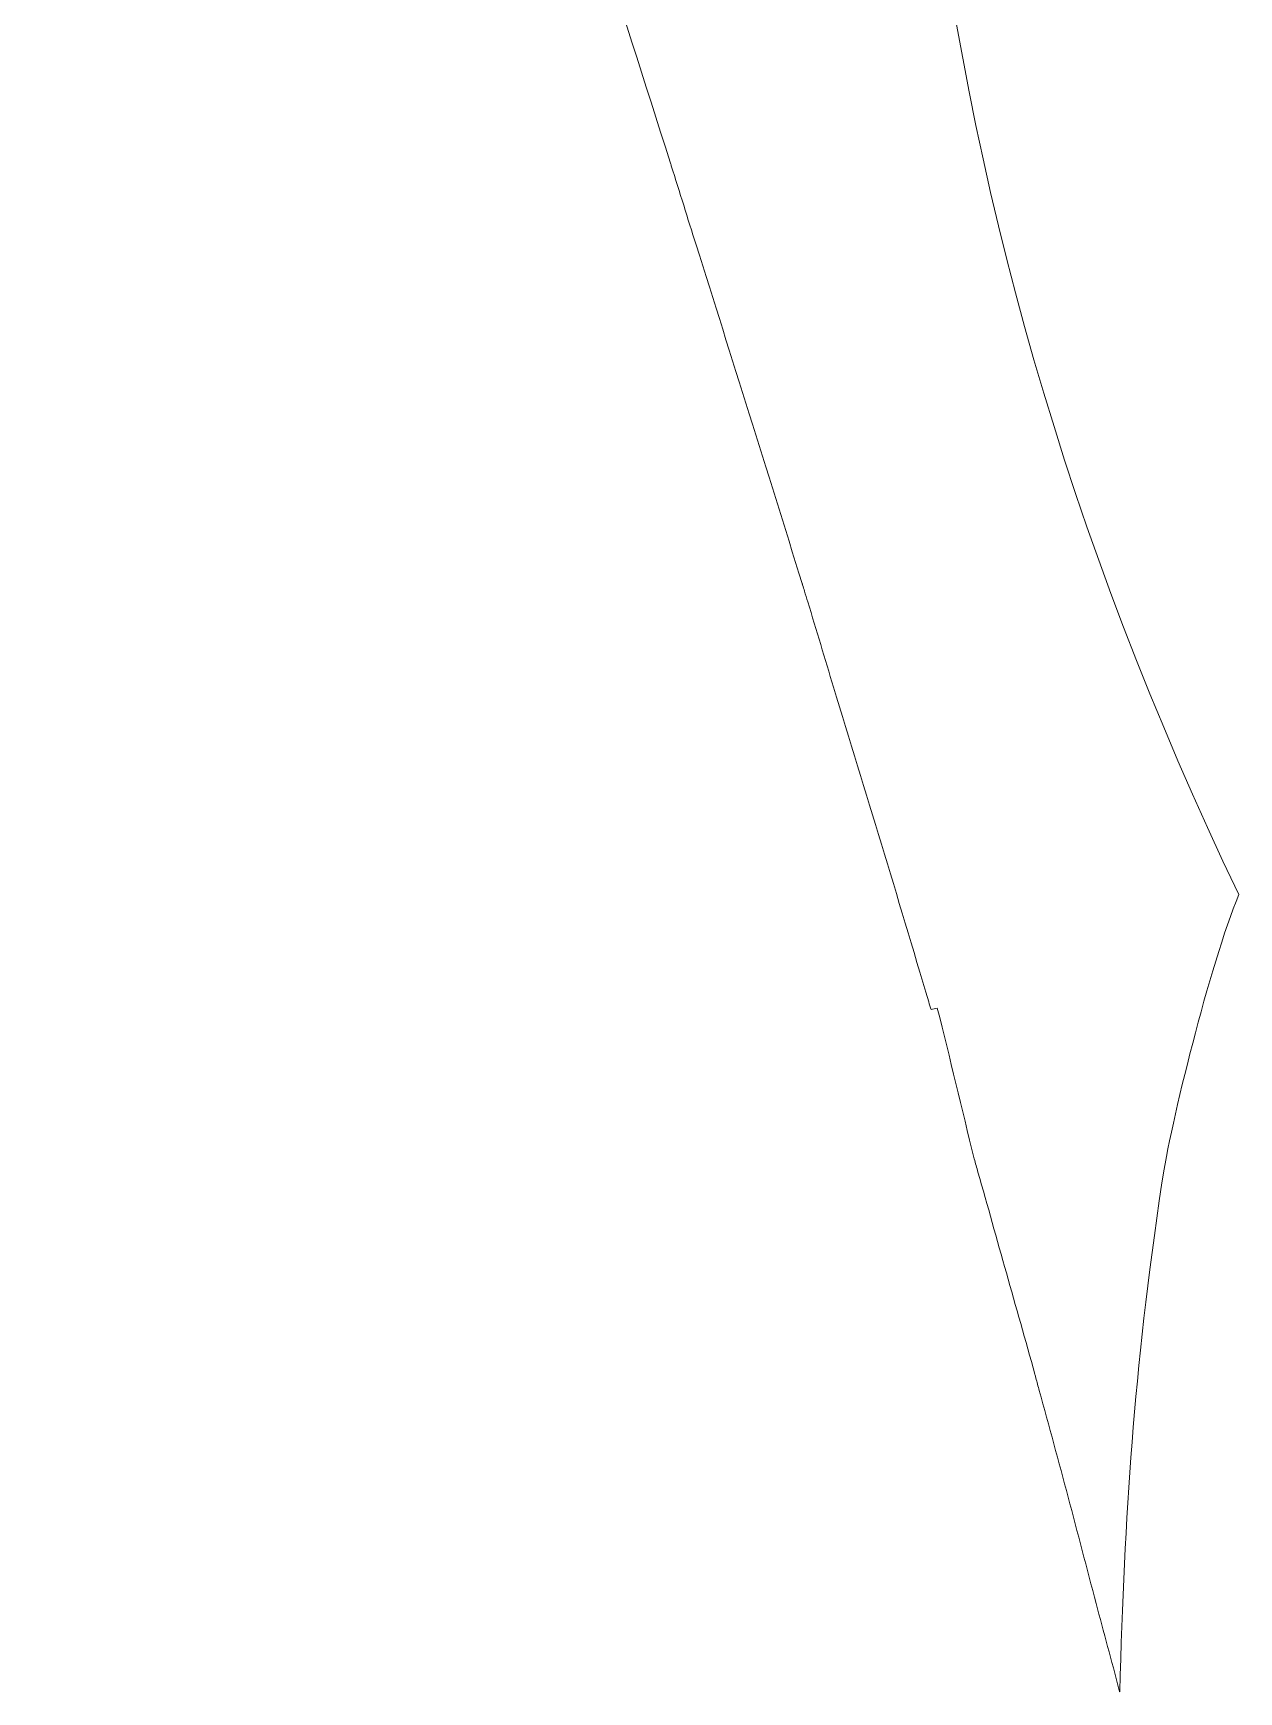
# Model space of a CAD drawing. Header units: millimetres. Extents: x -416 to 1516, y -417 to 43.
# Drawn here: x 998.74 to 1006.87, y -262.1 to -250.92 of the extents above; entities that cross this region are included whole.
import ezdxf

# ---------------------------------------------------------------- set-up
doc = ezdxf.new("R2010")
doc.units = ezdxf.units.MM
doc.header["$MEASUREMENT"] = 0
doc.layers.add('Layer 2', color=7, linetype='Continuous')

msp = doc.modelspace()

# ---------------------------------------------------------------- linework, layer by layer
at = {"layer": 'Layer 2', "lineweight": 0}
msp.add_open_spline([(1006.351837584784, -258.6679591330665), (1006.159945766255, -259.9643270323191), (1006.103704582458, -260.8904548261415), (1006.067875589412, -262.0986713446654), (1006.067531079863, -262.0976808797133), (1006.067272697702, -262.0966904147613), (1006.067014315541, -262.0956999498093), (1006.067014315541, -262.0956999498093), (1006.067014315541, -262.0955276950351), (1006.067014315541, -262.0955276950351), (1006.065636277346, -262.0902308607265), (1006.064085984378, -262.0849555582647), (1006.062794073571, -262.0796587239561), (1006.013959845068, -261.8879822238956), (1005.959441209014, -261.6961334690607), (1005.909228942316, -261.5043923734598), (1005.784430358363, -261.0256963557843), (1005.657909226667, -260.5469572744153), (1005.525703687421, -260.0681751293527), (1005.517779967805, -260.0395808368251), (1005.51071752206, -260.0109865442975), (1005.502793802444, -259.98239225177), (1005.500640617765, -259.9746623187749), (1005.4984013057, -259.9669539176267), (1005.496248121022, -259.9592239846316), (1005.496248121022, -259.9592239846316), (1005.49598973886, -259.9581258604457), (1005.49598973886, -259.9581258604457), (1005.433289001029, -259.7301897304029), (1005.367832186809, -259.5027273009892), (1005.303667283396, -259.2751787441885), (1005.239846889532, -259.0488359708076), (1005.177318406475, -258.8223855381927), (1005.112378356578, -258.5959135737311), (1005.103765617865, -258.5660704340902), (1005.095755770862, -258.5361842307556), (1005.087143032148, -258.5063410911147), (1005.004202358341, -258.1677743323017), (1004.92375937876, -257.8288200002467), (1004.838234883339, -257.4906838783695), (1004.838234883339, -257.4906838783695), (1004.838148755952, -257.4907054102162), (1004.838148755952, -257.4907054102162), (1004.838148755952, -257.4906838783695), (1004.838148755952, -257.4906838783695), (1004.838148755952, -257.4906623465226), (1004.837804246403, -257.490726942063), (1004.837631991629, -257.4907915376033), (1004.837287482081, -257.4908561331437), (1004.837287482081, -257.4908561331437), (1004.837287482081, -257.4906838783695), (1004.837287482081, -257.4906838783695), (1004.837201354694, -257.4907054102162), (1004.837201354694, -257.4906838783695), (1004.837115227306, -257.4907054102162), (1004.837115227306, -257.4906838783695), (1004.837115227306, -257.4906838783695), (1004.837115227306, -257.4906623465226), (1004.824023864462, -257.4938490598465), (1004.80938220865, -257.4970573050172), (1004.795946336258, -257.5002655501878), (1004.790864820417, -257.4829539453744), (1004.785438795028, -257.4658576590289), (1004.7802711518, -257.4485675860623), (1004.570723218909, -256.7385118747055), (1004.354887986759, -256.0326764053181), (1004.13896662722, -255.327120849939), (1004.080313876584, -255.1357888594269), (1004.024072692787, -254.9426697256319), (1003.964989305215, -254.7517037765151), (1003.957582349922, -254.7278464902798), (1003.95043377679, -254.7038384811169), (1003.943285203658, -254.6798520038009), (1003.938978834302, -254.6660070263195), (1003.934930847107, -254.6519897940639), (1003.93062447775, -254.6381448165826), (1003.930193840814, -254.636809842082), (1003.929849331266, -254.6354963994283), (1003.92941869433, -254.6341614249278), (1003.929246439556, -254.6337092561453), (1003.929160312169, -254.6332570873629), (1003.928988057395, -254.6328049185804), (1003.928988057395, -254.6328049185804), (1003.928988057395, -254.6327833867336), (1003.928988057395, -254.6327833867336), (1003.928988057395, -254.6327833867336), (1003.928901930007, -254.6323742816448), (1003.928901930007, -254.6323742816448), (1003.928557420459, -254.6313192211524), (1003.92821291091, -254.6303072243536), (1003.927868401362, -254.6292521638613), (1003.690329067654, -253.8628906731674), (1003.451497823139, -253.1022566537178), (1003.211977559527, -252.3449816023664), (1003.15633926744, -252.1681620765859), (1003.100959357515, -251.9887802610383), (1003.045234938041, -251.8129081365163), (1003.042737243814, -251.8049413532067), (1003.040239549587, -251.796780783276), (1003.037655727973, -251.7888139999664), (1002.694782599804, -250.7069032946704), (1002.346138936697, -249.6373088057342), (1001.992930522071, -248.5746691033089), (1001.67262276933, -247.6110543642378), (1001.347664137684, -246.6535331378062), (1001.020552321359, -245.6975406724961), (1001.006944194193, -245.6577498196415), (1000.993163812252, -245.61793743494), (1000.979555685085, -245.5781250502386), (1000.973785150147, -245.5614163371352), (1000.968014615209, -245.5446860921849), (1000.962330207659, -245.5279558472347), (1000.960349277755, -245.5221422486033), (1000.958282220464, -245.5163071181252), (1000.95630129056, -245.5104935194938), (1000.95449261543, -245.5052397488788), (1000.9526839403, -245.4999429145703), (1000.95087526517, -245.4946891439552), (1000.944329583748, -245.4753966092378), (1000.937956157101, -245.455953351593), (1000.931324348291, -245.4366823487223), (1000.915046272124, -245.3892692221066), (1000.89833755902, -245.3418776273376), (1000.88214561024, -245.2944645007219), (1000.872327088107, -245.265805612654), (1000.862422438587, -245.2371251927393), (1000.852603916454, -245.2085093683649), (1000.837617751093, -245.1649504423233), (1000.822631585732, -245.1213484525881), (1000.807645420371, -245.07783259024), (1000.779567892166, -244.9961622953928), (1000.751576491349, -244.9144920005456), (1000.723498963144, -244.8328863012387), (1000.716522644786, -244.8126678971097), (1000.709632453816, -244.7924064292871), (1000.702656135458, -244.7722095570048), (1000.458571120328, -244.0635103519953), (1000.213452576553, -243.353605363566), (999.9667837398086, -242.6439802891449), (999.8386261877574, -242.2753335403764), (999.7099518713833, -241.9038230559858), (999.5812775550093, -241.5342719696524), (999.3030860945753, -240.7356557724779), (999.0236888507216, -239.9344772855363), (998.7436025877707, -239.1283464738346), (998.7472199380303, -239.1280019642861), (998.7515263073868, -239.1272698814954), (998.7551436576464, -239.1269253719469), (998.863233528496, -239.1166546810315), (998.9793332463489, -239.1017977067514), (999.0993086966228, -239.0846583567123), (999.1024092825595, -239.0842061879298), (999.1050792315606, -239.0840124013088), (999.1081798174973, -239.0835602325263), (999.1081798174973, -239.0835602325263), (999.109988492627, -239.0833018503649), (999.109988492627, -239.0833018503649), (999.1176538300817, -239.082203726179), (999.125663677085, -239.0808687516785), (999.1334151419268, -239.0796845001054), (999.1337596514753, -239.0796414364119), (999.1341041610239, -239.0795553090247), (999.1344486705723, -239.0795122453312), (999.159770122389, -239.0757011084506), (999.1850915742056, -239.0717607804893), (999.2105852807964, -239.0677989206813), (999.2109297903448, -239.0677558569878), (999.2112742998934, -239.0676912614474), (999.2116188094419, -239.0676481977538), (999.2124800833133, -239.0674974748264), (999.2135136119588, -239.0673467518989), (999.2145471406044, -239.0671960289714), (999.3149716739995, -239.0516069719006), (999.4186690481055, -239.0340369849259), (999.5256392629225, -239.01439994066), (999.5263282820194, -239.014292281426), (999.5270173011165, -239.0141630903453), (999.5275340654393, -239.0140554311114), (999.5283953393107, -239.0139047081839), (999.5290843584077, -239.01379704895), (999.529945632279, -239.0136463260226), (999.5571618866124, -239.0086509375689), (999.5840336313975, -239.0037201446557), (999.6114221405052, -238.9986386288149), (999.6132308156349, -238.9982941192664), (999.6150394907647, -238.9979496097179), (999.6169342932816, -238.9976266320161), (999.6174510576044, -238.9975189727822), (999.6179678219271, -238.9974759090886), (999.6184845862499, -238.9973682498547), (999.6222741912837, -238.9966576989109), (999.6258915415432, -238.996054807201), (999.629681146577, -238.9953227244104), (999.6311453121582, -238.9950428104022), (999.6326094777395, -238.9947844282408), (999.6340736433207, -238.9945045142326), (999.63949966871, -238.9934494537403), (999.645442458422, -238.9921144792397), (999.6508684838113, -238.9910594187474), (999.7647288895988, -238.9690969350289), (999.8815176265488, -238.9452181169468), (1000.001148567274, -238.9194444963478), (1000.025436490445, -238.9142553212731), (1000.047915738486, -238.9102503977715), (1000.072462043819, -238.904845904229), (1000.084778260178, -238.9021328915344), (1000.098041877797, -238.8987523915895), (1000.110444221544, -238.8960178470481), (1000.24445843592, -238.8663254303345), (1000.381831618394, -238.8342429786282), (1000.521357985547, -238.8005456384131), (1000.571570252244, -238.7884016768276), (1000.62212702849, -238.7759347375403), (1000.672942186898, -238.7633386071724), (1000.794209547979, -238.7333016809103), (1000.916768819866, -238.7021881623092), (1001.040792257335, -238.6697181373607), (1001.066285963926, -238.663043264858), (1001.090832269259, -238.6572296662267), (1001.116412103237, -238.6504686663369), (1001.123043912046, -238.6487245867474), (1001.129934103016, -238.6465498702224), (1001.136565911825, -238.644805790633), (1001.140958408569, -238.6436646027535), (1001.1454370327, -238.6422435008658), (1001.149743402056, -238.6411023129863), (1001.151207567638, -238.6407147397443), (1001.152757860606, -238.6402195072683), (1001.154222026187, -238.6398319340261), (1001.489774326451, -238.5507116201921), (1001.832819709394, -238.4539905644437), (1002.175778964951, -238.3527262890242), (1002.178535041339, -238.3519296106932), (1002.181118862953, -238.3512405915961), (1002.183874939341, -238.3504439132652), (1002.187750671762, -238.3492811935389), (1002.191626404183, -238.3483122604337), (1002.195502136604, -238.3471495407074), (1002.202564582349, -238.3450609515695), (1002.209454773319, -238.3433599356736), (1002.216517219064, -238.3412713465357), (1002.399279534557, -238.2871187518769), (1002.5816973405, -238.2316311827176), (1002.762995490412, -238.1755622536952), (1002.765665439413, -238.1747440435174), (1002.768249261027, -238.1739688970333), (1002.770833082641, -238.1731506868555), (1002.94920290139, -238.1179645635512), (1003.125764045009, -238.0621755485369), (1003.300258131336, -238.006149683208), (1003.307578959243, -238.0037811800619), (1003.314813659762, -238.0014557406094), (1003.322134487668, -237.99910876931), (1003.363820143039, -237.9857159606111), (1003.403524868507, -237.972344683759), (1003.44486601433, -237.9589518750601), (1003.565013719378, -237.9199792323832), (1003.684558532716, -237.8810496533999), (1003.801605651827, -237.8422062018037), (1003.813663486026, -237.8382012783021), (1003.826324211934, -237.8341748229537), (1003.838382046132, -237.8301698994521), (1003.838984937842, -237.8299545809843), (1003.839587829552, -237.82978232621), (1003.840190721262, -237.8295670077422), (1003.888680440217, -237.8134181226551), (1003.934155700622, -237.7976352789633), (1003.981870273093, -237.7815725212633), (1004.087204067555, -237.7461741651524), (1004.191590460758, -237.7109911275092), (1004.29330690496, -237.6761095357211), (1004.298819057736, -237.674236265051), (1004.304675720061, -237.6722983988405), (1004.31010174545, -237.6704251281704), (1004.313805223097, -237.6691547492102), (1004.317336445969, -237.6679274339436), (1004.320953796229, -237.6666785868302), (1004.340849222656, -237.6598314595533), (1004.360055629986, -237.6531565870506), (1004.37977880164, -237.6463525234672), (1004.384774190093, -237.6446299757246), (1004.389769578547, -237.6428858961352), (1004.394764967, -237.6411633483926), (1004.410009514523, -237.6359095777776), (1004.423962151238, -237.6308926574772), (1004.439034443986, -237.6256604187089), (1004.547554951771, -237.5881088779197), (1004.653491637943, -237.5510956333001), (1004.756586120339, -237.5145991530032), (1004.763045674374, -237.5122952453974), (1004.770108120118, -237.5099052104046), (1004.776567674153, -237.5076228346456), (1004.780357279187, -237.5062663282983), (1004.784233011608, -237.5049313537977), (1004.788022616642, -237.5035748474504), (1004.80249201768, -237.4984287360693), (1004.817133673492, -237.4932826246882), (1004.831516947143, -237.4881580451539), (1004.833239494885, -237.4875336215972), (1004.835048170015, -237.4868876661937), (1004.836856845145, -237.486263242637), (1004.85201526528, -237.4808802809413), (1004.86553726506, -237.4758633606409), (1004.880178920872, -237.4706095900259), (1004.991110995497, -237.4309694600988), (1005.097650573378, -237.3924274543575), (1005.200745055775, -237.3546175314069), (1005.21650636762, -237.3488900601627), (1005.233559590272, -237.3428611430635), (1005.248718010407, -237.3372628629), (1005.250096048601, -237.3367460985772), (1005.251301832021, -237.336272397948), (1005.252765997602, -237.3357556336252), (1005.260603589831, -237.3328488343095), (1005.267579908188, -237.3302004171552), (1005.275417500417, -237.3272936178395), (1005.279293232838, -237.3258509841051), (1005.282566073549, -237.3245590732981), (1005.28644180597, -237.3231379714105), (1005.395995842401, -237.2826796313055), (1005.499434834346, -237.2438577115561), (1005.598136819998, -237.2062415752266), (1005.608816616002, -237.2021935880314), (1005.620788322814, -237.1978226231345), (1005.631037481882, -237.1938822951732), (1005.635343851239, -237.1922458748177), (1005.639391838434, -237.1906740500026), (1005.643612080403, -237.1890376296471), (1005.645851392469, -237.188154823929), (1005.647746194986, -237.1874012092916), (1005.649899379664, -237.1865614672671), (1005.867715541719, -237.1030609654433), (1006.055817755214, -237.0277640972438), (1006.206196173145, -236.9637714486053), (1006.21773724302, -236.9589267830792), (1006.232034389284, -236.9532208436817), (1006.242886440063, -236.9485484329299), (1006.396279316543, -236.8825533225406), (1006.502216002715, -236.8369919347481), (1006.578266485552, -236.8042419957915), (1006.612286803468, -236.7899448495277), (1006.636144089704, -236.7803847095561), (1006.656814662615, -236.7722887351658), (1006.670767299331, -236.7668627097765), (1006.68308351569, -236.7621687671779), (1006.693763311695, -236.7582284392166), (1006.699964483568, -236.7559460634576), (1006.707629821023, -236.7530177322952), (1006.713228101186, -236.7509722068508), (1006.715639668026, -236.7500463374391), (1006.717965107479, -236.7492065954146), (1006.720376674318, -236.7483237896965), (1006.735879604002, -236.7427039776862), (1006.751899298008, -236.7367611879741), (1006.771019577951, -236.7292681052937), (1006.787469908894, -236.722894678646), (1006.806590188837, -236.715164745651), (1006.832859041912, -236.7039035897836), (1006.685581209917, -237.0609446731362), (1006.538475632697, -237.419643708691), (1006.393953877091, -237.7796992505932), (1006.38198217028, -237.8094777946938), (1006.369838208694, -237.839105615867), (1006.35795262927, -237.8689056918144), (1006.292754197212, -238.0321601541216), (1006.229106058122, -238.1960390399856), (1006.165630173806, -238.3600686487771), (1006.152194301413, -238.3947995176378), (1006.138586174247, -238.4294011954177), (1006.125236429241, -238.464175127972), (1006.061674417538, -238.6300564755868), (1006.00009333574, -238.7965191830647), (1005.939201273038, -238.9633048682443), (1005.927315693614, -238.9959471479671), (1005.915257859415, -239.0285463639962), (1005.903458407378, -239.0612532392593), (1005.842307962515, -239.2307734689804), (1005.783482957105, -239.4008965904114), (1005.725949862501, -239.5714288169313), (1005.716131340368, -239.6006260011688), (1005.706312818235, -239.6298016535595), (1005.696666550876, -239.6590203696438), (1005.63861669195, -239.8334067967377), (1005.583150654637, -240.0084176473884), (1005.52992392939, -240.1840098579023), (1005.522775356258, -240.2078456122908), (1005.515799037901, -240.2317674940665), (1005.508736592156, -240.2556247803019), (1005.454648593037, -240.436643016205), (1005.40323054292, -240.6182426119712), (1005.355257588288, -240.8006388860684), (1005.35129572848, -240.8155389240421), (1005.347764505608, -240.8305466212497), (1005.343888773187, -240.8454466592235), (1005.248115118697, -241.2138134939838), (1005.162246113727, -241.5843981089628), (1005.096789299507, -241.9592244977579), (1004.183580613755, -247.1894177405368), (1004.559354403808, -251.9055812050695), (1006.870841219637, -256.7253128526276), (1006.675159796074, -257.1970325519454), (1006.409715188936, -258.2762733082403), (1006.351837584784, -258.6679591330665)], degree=3, knots=[0, 0, 0, 0, 1, 1, 1, 2, 2, 2, 3, 3, 3, 4, 4, 4, 5, 5, 5, 6, 6, 6, 7, 7, 7, 8, 8, 8, 9, 9, 9, 10, 10, 10, 11, 11, 11, 12, 12, 12, 13, 13, 13, 14, 14, 14, 15, 15, 15, 16, 16, 16, 17, 17, 17, 18, 18, 18, 19, 19, 19, 20, 20, 20, 21, 21, 21, 22, 22, 22, 23, 23, 23, 24, 24, 24, 25, 25, 25, 26, 26, 26, 27, 27, 27, 28, 28, 28, 29, 29, 29, 30, 30, 30, 31, 31, 31, 32, 32, 32, 33, 33, 33, 34, 34, 34, 35, 35, 35, 36, 36, 36, 37, 37, 37, 38, 38, 38, 39, 39, 39, 40, 40, 40, 41, 41, 41, 42, 42, 42, 43, 43, 43, 44, 44, 44, 45, 45, 45, 46, 46, 46, 47, 47, 47, 48, 48, 48, 49, 49, 49, 50, 50, 50, 51, 51, 51, 52, 52, 52, 53, 53, 53, 54, 54, 54, 55, 55, 55, 56, 56, 56, 57, 57, 57, 58, 58, 58, 59, 59, 59, 60, 60, 60, 61, 61, 61, 62, 62, 62, 63, 63, 63, 64, 64, 64, 65, 65, 65, 66, 66, 66, 67, 67, 67, 68, 68, 68, 69, 69, 69, 70, 70, 70, 71, 71, 71, 72, 72, 72, 73, 73, 73, 74, 74, 74, 75, 75, 75, 76, 76, 76, 77, 77, 77, 78, 78, 78, 79, 79, 79, 80, 80, 80, 81, 81, 81, 82, 82, 82, 83, 83, 83, 84, 84, 84, 85, 85, 85, 86, 86, 86, 87, 87, 87, 88, 88, 88, 89, 89, 89, 90, 90, 90, 91, 91, 91, 92, 92, 92, 93, 93, 93, 94, 94, 94, 95, 95, 95, 96, 96, 96, 97, 97, 97, 98, 98, 98, 99, 99, 99, 100, 100, 100, 101, 101, 101, 102, 102, 102, 103, 103, 103, 104, 104, 104, 105, 105, 105, 106, 106, 106, 107, 107, 107, 108, 108, 108, 109, 109, 109, 110, 110, 110, 111, 111, 111, 112, 112, 112, 113, 113, 113, 114, 114, 114, 115, 115, 115, 116, 116, 116, 117, 117, 117, 118, 118, 118, 119, 119, 119, 120, 120, 120, 121, 121, 121, 122, 122, 122, 123, 123, 123, 124, 124, 124, 125, 125, 125, 126, 126, 126, 127, 127, 127, 128, 128, 128, 129, 129, 129, 130, 130, 130, 131, 131, 131, 132, 132, 132, 133, 133, 133, 134, 134, 134, 134], dxfattribs=at)

doc.saveas('drawing.dxf')
